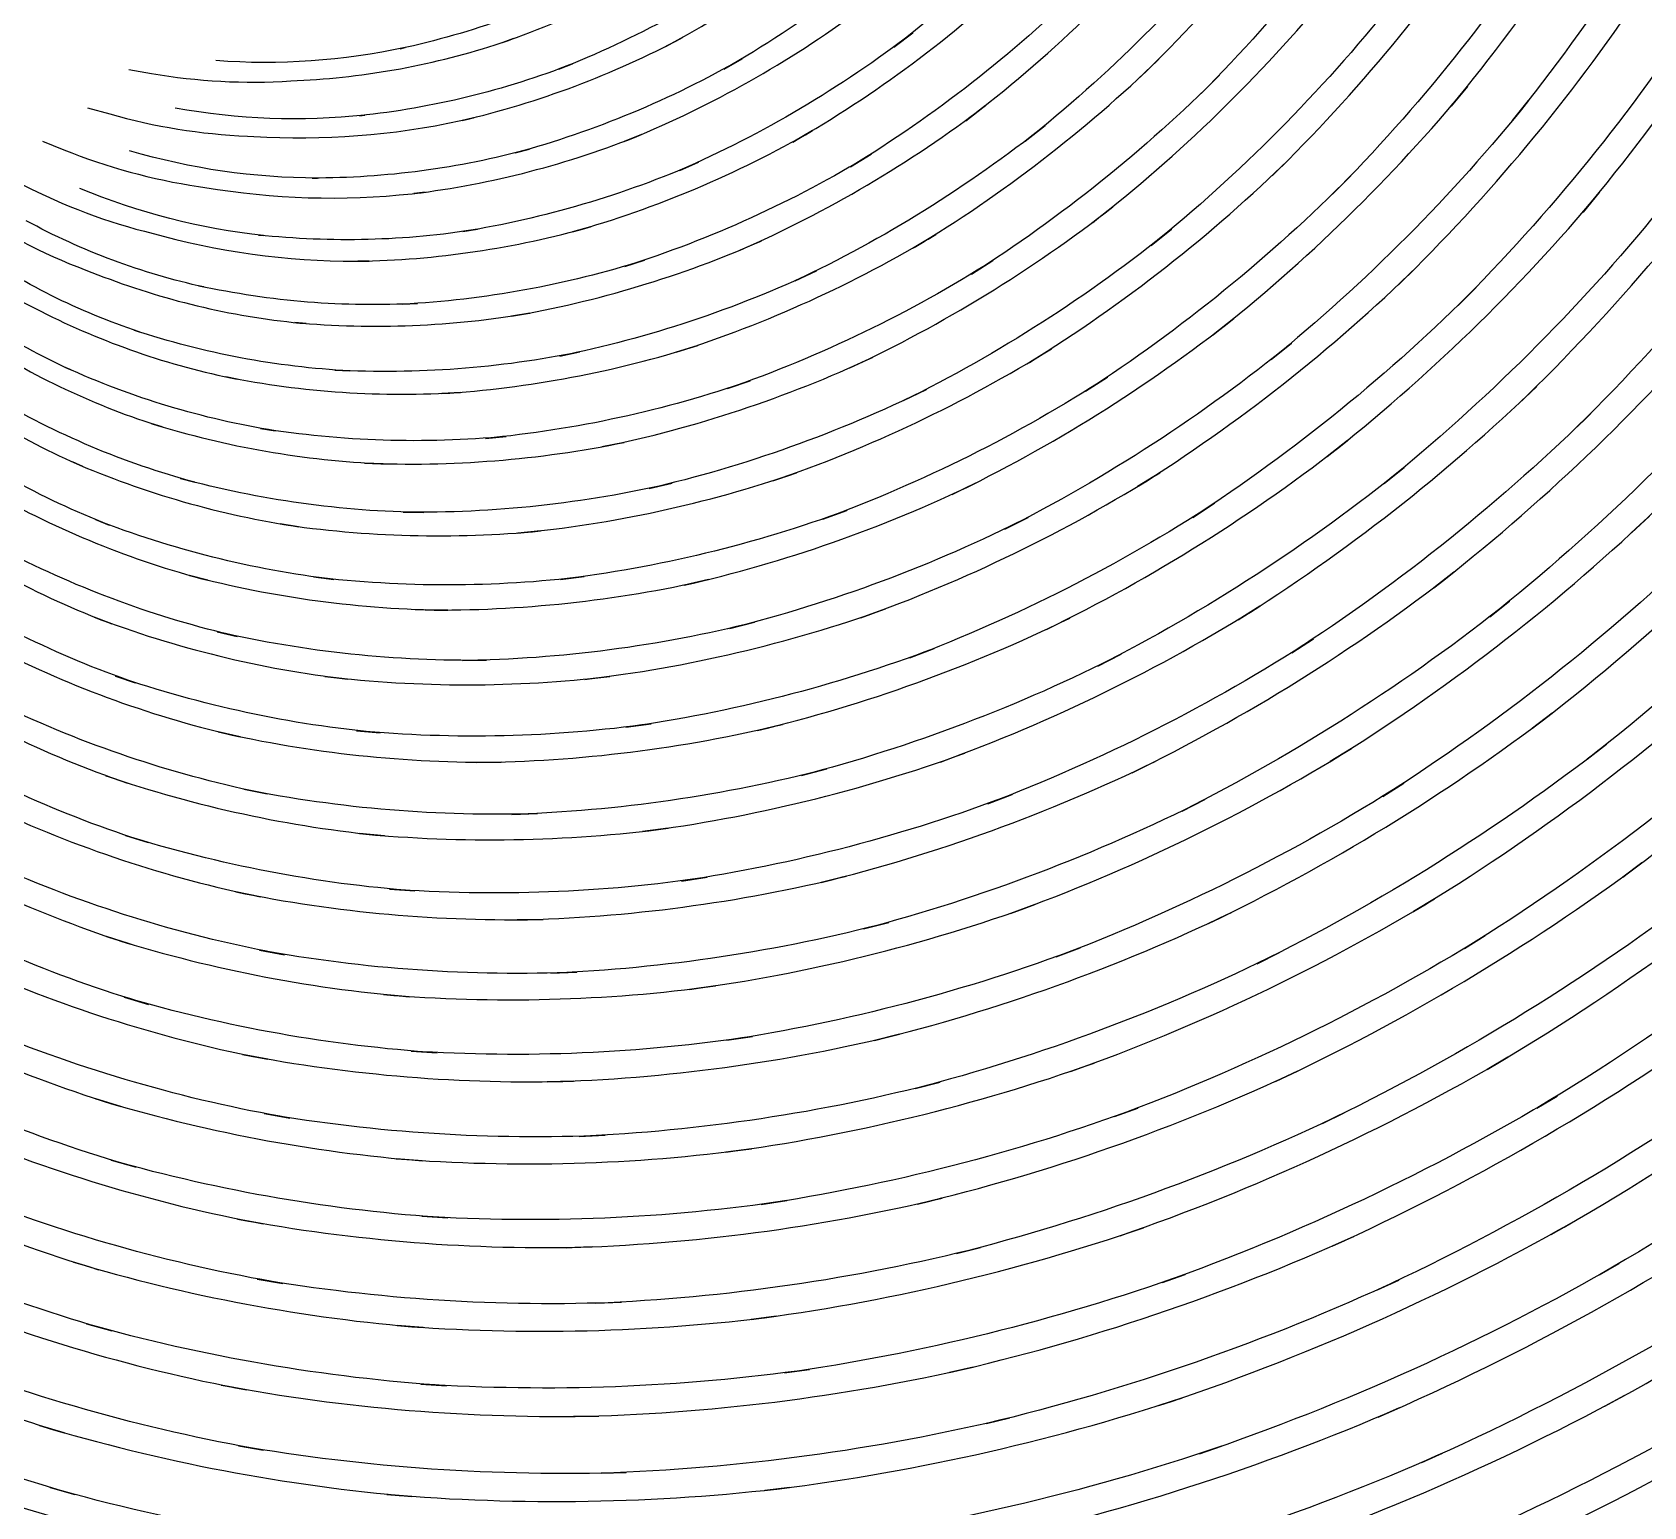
# Model space of a CAD drawing. Extents: x -32 to 185, y 69 to 286.
# Drawn here: x 80.33 to 103.67, y 151.1 to 172.46 of the extents above; entities that cross this region are included whole.
import ezdxf

# ---------------------------------------------------------------- set-up
doc = ezdxf.new("R2010")
doc.units = 0
doc.layers.add('Ebene_1', color=7, linetype='CONTINUOUS')

msp = doc.modelspace()

# ---------------------------------------------------------------- linework, layer by layer
at = {"layer": 'Ebene_1', "color": 7}
for p, q in [((87.299336, 172.367462), (87.142027, 172.31248)), ((89.745011, 172.382989), (89.506247, 172.255971)), ((92.80796, 172.243498), (93.082614, 172.454007)), ((85.657262, 172.222116), (85.730317, 172.237898)), ((90.351594, 171.927607), (90.611485, 172.076261)), ((96.647781, 172.069898), (96.377708, 171.808734)), ((81.725549, 171.918443), (82.053659, 171.862188)), ((87.954537, 171.925316), (88.155373, 172.00397)), ((97.260218, 171.57277), (97.526728, 171.840298)), ((84.071697, 171.754007), (84.351443, 171.771316)), ((101.119895, 171.675097), (100.881385, 171.387206)), ((81.128131, 171.367097), (81.448604, 171.276224)), ((94.137706, 171.398152), (93.849561, 171.178988)), ((101.771023, 171.180006), (102.003677, 171.469424)), ((85.069771, 171.251279), (85.144352, 171.258915)), ((86.718209, 171.220988), (86.556317, 171.183061)), ((83.443733, 170.953969), (83.723733, 170.941751)), ((89.15192, 170.976879), (88.900429, 170.875569)), ((91.631195, 171.034915), (91.344831, 170.870224)), ((94.712471, 170.881678), (95.00138, 171.111279)), ((80.47573, 170.882442), (80.784748, 170.758224)), ((87.322755, 170.711642), (87.530464, 170.768406)), ((92.182541, 170.512333), (92.478068, 170.692551)), ((89.706829, 170.459387), (89.980721, 170.579533)), ((98.559674, 170.645206), (98.289347, 170.380733)), ((82.734314, 170.22546), (83.01126, 170.18346)), ((84.383006, 170.348151), (84.457843, 170.348151)), ((99.162438, 170.112696), (99.428184, 170.380733)), ((86.018717, 170.142987), (85.853262, 170.122369)), ((103.028478, 170.136623), (102.793024, 169.855859)), ((95.982144, 169.931714), (95.685853, 169.700586)), ((81.951331, 169.576623), (82.222168, 169.50535)), ((83.603842, 169.523168), (83.677915, 169.515023)), ((86.565481, 169.572295), (86.778027, 169.606659)), ((88.41221, 169.641277), (88.152319, 169.567459)), ((93.414797, 169.530295), (93.10476, 169.343204)), ((96.538072, 169.372222), (96.831563, 169.609968)), ((90.884103, 169.435604), (90.581703, 169.302222)), ((85.208498, 169.145422), (85.042025, 169.142368)), ((88.909083, 169.067786), (89.194174, 169.15815)), ((93.931524, 168.955786), (94.243088, 169.153568)), ((100.387058, 169.063968), (100.119021, 168.802549)), ((81.103949, 169.014331), (81.365876, 168.914549)), ((91.376649, 168.857531), (91.68974, 169.005422)), ((82.741187, 168.785749), (82.814241, 168.769967)), ((100.981676, 168.502185), (101.243858, 168.764876)), ((80.201584, 168.545458), (80.451294, 168.41844)), ((85.691626, 168.519749), (85.906717, 168.531204)), ((87.535046, 168.392222), (87.268536, 168.346403)), ((81.805222, 168.144294), (81.87624, 168.120621)), ((84.296206, 168.239494), (84.130752, 168.254258)), ((97.731892, 168.311785), (97.434837, 168.077603)), ((89.970793, 167.924876), (89.656175, 167.824585)), ((95.092762, 167.876003), (94.773816, 167.677966)), ((98.274837, 167.718439), (98.56731, 167.956694)), ((87.968028, 167.769094), (88.261519, 167.828657)), ((92.497414, 167.750003), (92.169304, 167.596766)), ((80.80613, 167.60593), (80.874349, 167.574621)), ((83.293551, 167.435639), (83.130387, 167.467966)), ((84.710352, 167.565966), (84.925698, 167.554766)), ((90.399448, 167.297675), (90.72603, 167.411202)), ((95.586326, 167.260766), (95.90349, 167.46593)), ((86.530099, 167.243202), (86.260281, 167.226148)), ((92.949996, 167.12382), (93.280906, 167.287239)), ((102.121277, 167.331021), (101.857568, 167.076729)), ((102.708005, 166.744547), (102.965605, 166.999093)), ((82.210713, 166.74302), (82.051877, 166.792656)), ((83.633624, 166.722147), (83.846679, 166.687784)), ((86.894354, 166.577565), (87.192427, 166.60582)), ((88.902465, 166.519529), (88.578938, 166.453347)), ((99.380329, 166.544983), (99.086075, 166.313601)), ((81.060676, 166.169529), (80.908203, 166.235456)), ((82.472895, 165.997201), (82.681114, 165.940692)), ((85.408825, 166.20771), (85.138498, 166.219165)), ((91.396249, 166.077129), (91.053885, 165.959783)), ((96.660763, 166.079419), (96.340036, 165.878074)), ((99.912075, 165.923128), (100.20073, 166.156801)), ((89.261884, 165.850583), (89.598648, 165.928728)), ((93.990324, 165.926692), (93.651524, 165.763528)), ((91.779595, 165.406401), (92.125777, 165.533673)), ((97.137527, 165.431855), (97.453419, 165.637528)), ((81.242167, 165.400037), (81.443004, 165.321637)), ((84.183443, 165.297201), (83.91617, 165.337419)), ((85.70028, 165.507201), (85.999626, 165.503383)), ((94.415416, 165.262582), (94.752434, 165.432873)), ((103.754443, 165.452728), (103.495315, 165.207855)), ((87.690828, 165.23611), (87.3617, 165.204546)), ((82.868459, 164.522109), (82.606532, 164.590582)), ((100.920585, 164.637673), (100.631421, 164.412909)), ((84.399043, 164.569709), (84.696352, 164.534073)), ((87.977191, 164.532545), (88.320065, 164.574291)), ((90.123012, 164.531018), (89.770211, 164.450582)), ((98.111928, 164.147418), (97.794764, 163.948617)), ((101.44215, 163.992145), (101.72495, 164.217672)), ((81.478895, 163.890836), (81.225876, 163.986799)), ((86.349626, 164.088363), (86.019226, 164.091927)), ((90.433303, 163.823381), (90.791194, 163.912981)), ((92.686287, 164.105672), (92.332468, 163.979417)), ((95.357998, 163.973563), (95.01818, 163.807599)), ((83.005405, 163.775781), (83.297623, 163.708835)), ((98.574692, 163.472872), (98.886511, 163.674217)), ((93.038833, 163.400071), (93.392397, 163.533708)), ((95.763235, 163.278908), (96.09949, 163.449708)), ((86.559372, 163.358581), (86.905045, 163.363671)), ((81.535149, 163.13458), (81.818713, 163.036835)), ((84.893625, 163.090035), (84.56577, 163.128471)), ((88.692974, 163.128726), (88.33381, 163.086471)), ((102.344769, 162.596471), (102.061459, 162.380616)), ((83.340387, 162.251816), (83.017878, 162.325125)), ((85.024207, 162.341925), (85.369371, 162.310361)), ((88.925883, 162.392325), (89.29192, 162.443489)), ((91.196685, 162.433561), (90.831667, 162.345489)), ((99.440657, 162.087125), (99.128838, 161.894434)), ((102.854878, 161.929561), (103.132587, 162.14567)), ((87.122173, 161.886797), (86.760209, 161.882725)), ((91.472104, 161.694361), (91.837377, 161.789561)), ((93.83887, 162.018143), (93.483524, 161.889343)), ((96.595854, 161.898252), (96.259345, 161.734324)), ((81.706204, 161.583633), (81.393622, 161.690797)), ((99.890184, 161.38967), (100.196148, 161.584397)), ((83.390533, 161.494033), (83.729842, 161.42607)), ((94.168252, 161.284542), (94.520798, 161.418688)), ((96.984291, 161.178397), (97.315709, 161.345633)), ((87.275664, 161.129524), (87.6445, 161.141488)), ((89.537557, 160.928942), (89.165411, 160.880578)), ((81.676167, 160.824578), (82.005804, 160.720978)), ((85.427916, 160.818469), (85.067989, 160.853087)), ((103.645242, 160.427487), (103.368297, 160.222323)), ((89.732793, 160.164796), (90.106212, 160.220796)), ((92.120686, 160.235305), (91.753377, 160.144941)), ((83.629551, 159.936468), (83.275223, 160.009014)), ((85.500207, 160.049232), (85.868026, 160.021996)), ((94.849162, 159.822941), (94.497379, 159.695923)), ((97.698037, 159.70865), (97.367637, 159.549813)), ((100.639821, 159.906177), (100.33513, 159.721632)), ((87.727991, 159.609632), (87.352536, 159.600722)), ((92.369887, 159.47065), (92.734905, 159.566613)), ((81.748458, 159.250468), (81.403294, 159.360686)), ((101.076367, 159.188868), (101.375204, 159.373922)), ((83.619878, 159.163922), (83.983115, 159.09774)), ((95.158689, 159.065922), (95.506144, 159.197013)), ((98.070692, 158.967158), (98.395747, 159.128031)), ((87.840755, 158.82894), (88.218246, 158.844976)), ((85.788353, 158.489885), (85.413916, 158.521194)), ((90.223048, 158.645158), (89.848102, 158.594503)), ((81.656058, 158.483521), (82.010131, 158.378903)), ((90.389266, 157.858357), (90.762176, 157.915121)), ((92.891705, 157.945157), (92.528468, 157.856066)), ((83.740788, 157.582684), (83.371951, 157.653448)), ((85.817626, 157.701812), (86.194608, 157.677375)), ((101.70255, 157.611448), (101.405495, 157.43683)), ((95.712581, 157.528721), (95.367162, 157.40603)), ((98.658438, 157.412139), (98.336183, 157.261193)), ((88.166319, 157.265775), (87.788573, 157.255084)), ((93.119524, 157.159375), (93.478942, 157.253048)), ((81.608204, 156.898465), (81.248785, 157.008175)), ((102.125096, 156.876065), (102.41655, 157.050938)), ((83.68606, 156.795883), (84.057951, 156.731738)), ((96.004544, 156.751847), (96.344872, 156.877338)), ((99.016075, 156.652574), (99.333238, 156.805302)), ((88.248283, 156.465738), (88.625265, 156.482538)), ((90.746649, 156.286283), (90.375266, 156.236138)), ((81.470495, 156.121846), (81.833986, 156.018501)), ((85.975444, 156.112937), (85.597953, 156.142465)), ((90.888431, 155.480646), (91.256249, 155.535373)), ((93.506688, 155.572028), (93.150324, 155.486755)), ((83.673842, 155.199373), (83.302205, 155.268864)), ((85.971626, 155.308573), (86.348099, 155.285155)), ((96.423527, 155.143373), (96.086508, 155.0273)), ((99.471202, 155.017627), (99.157093, 154.875591)), ((102.622478, 155.210827), (102.33255, 155.046645)), ((88.436392, 154.864391), (88.061955, 154.854209)), ((93.713888, 154.768427), (94.065415, 154.857263)), ((81.288494, 154.535518), (80.926021, 154.644209)), ((103.03026, 154.459154), (103.314333, 154.623081)), ((83.584751, 154.399845), (83.956642, 154.336718)), ((96.698436, 154.349954), (97.0296, 154.467809)), ((99.813566, 154.241772), (100.122076, 154.384572)), ((88.492647, 154.048317), (88.86352, 154.06359)), ((91.105049, 153.860972), (90.741558, 153.814135)), ((81.114894, 153.750244), (81.477876, 153.647662)), ((85.988426, 153.696281), (85.615262, 153.725808)), ((91.226213, 153.040062), (91.584868, 153.090716)), ((93.959779, 153.124571), (93.612579, 153.045153)), ((83.429987, 152.795189), (83.062169, 152.864171)), ((85.957371, 152.878934), (86.32799, 152.854753)), ((103.392733, 152.711952), (103.110187, 152.55897)), ((96.977164, 152.675807), (96.649309, 152.56788)), ((100.13073, 152.532752), (99.825021, 152.400388)), ((80.790603, 152.170788), (80.431694, 152.278716)), ((88.534901, 152.414898), (88.168864, 152.407007)), ((94.148906, 152.306461), (94.490761, 152.388425)), ((83.312387, 151.985734), (83.678424, 151.922097)), ((97.235018, 151.867879), (97.556764, 151.977079)), ((100.456294, 151.742133), (100.756913, 151.875261)), ((88.568501, 151.585842), (88.930465, 151.59806)), ((80.587476, 151.378642), (80.944858, 151.276569)), ((91.295449, 151.379406), (90.941885, 151.337151)), ((85.826535, 151.250351), (85.461262, 151.281151))]:
    msp.add_line(p, q, dxfattribs=at)
for points in [[(103.514218, 111.434485), (130.132455, 122.46012), (147.488008, 148.434539), (147.488008, 177.245912)], [(100.881385, 171.387206), (102.051532, 172.800953), (103.072006, 174.3323), (103.926006, 175.956556)], [(104.832444, 175.90692), (103.976661, 174.230736), (102.950842, 172.646444), (101.771023, 171.180006)], [(96.377708, 171.808734), (97.5336, 172.926699), (98.564256, 174.167609), (99.451093, 175.509319)], [(100.355749, 175.434483), (99.465857, 174.039827), (98.427819, 172.744953), (97.260218, 171.57277)], [(95.874472, 175.213028), (94.970071, 174.108554), (93.940943, 173.112008), (92.80796, 172.243498)], [(102.793024, 169.855859), (104.045134, 171.350806), (105.141971, 172.969462), (106.066481, 174.686373)], [(89.506247, 172.255971), (90.621412, 172.849826), (91.659449, 173.57859), (92.596687, 174.425718)], [(93.49676, 174.270191), (92.546287, 173.36579), (91.490177, 172.579244), (90.351594, 171.927607)], [(93.849561, 171.178988), (95.039816, 172.083389), (96.124435, 173.11939), (97.082291, 174.266882)], [(98.289347, 170.380733), (99.520584, 171.58397), (100.620731, 172.91448), (101.571204, 174.349864)], [(102.472041, 174.239391), (101.516477, 172.751826), (100.407167, 171.368624), (99.162438, 170.112696)], [(97.980837, 174.132227), (97.015345, 172.930771), (95.919017, 171.840807), (94.712471, 170.881678)], [(87.142027, 172.31248), (88.218501, 172.689462), (89.241774, 173.204662), (90.18563, 173.844845)], [(91.079849, 173.63179), (90.114357, 172.933062), (89.064102, 172.359825), (87.954537, 171.925316)], [(88.644865, 173.29859), (87.701773, 172.807571), (86.696827, 172.445607), (85.657262, 172.222116)], [(91.344831, 170.870224), (92.541705, 171.558261), (93.653815, 172.384771), (94.657998, 173.33219)], [(95.54738, 173.13899), (94.53047, 172.137098), (93.401306, 171.255606), (92.182541, 170.512333)], [(95.685853, 169.700586), (96.954, 170.689496), (98.110655, 171.813825), (99.134947, 173.053462)], [(100.119021, 168.802549), (101.432986, 170.083932), (102.61026, 171.498443), (103.632261, 173.022662)], [(100.026875, 172.883171), (98.99342, 171.590843), (97.823783, 170.413569), (96.538072, 169.372222)], [(104.528007, 172.876808), (103.499133, 171.300915), (102.310659, 169.834987), (100.981676, 168.502185)], [(88.900429, 170.875569), (90.072612, 171.347752), (91.182431, 171.96197), (92.204686, 172.704735)], [(84.351443, 171.771316), (85.356644, 171.833679), (86.348863, 172.034516), (87.299336, 172.367462)], [(86.556317, 171.183061), (87.666646, 171.443461), (88.738538, 171.84717), (89.745011, 172.382989)], [(93.082614, 172.454007), (92.041523, 171.656006), (90.908031, 170.986297), (89.706829, 170.459387)], [(85.730317, 172.237898), (84.830243, 172.044443), (83.906751, 171.980807), (82.98835, 172.048516)], [(90.611485, 172.076261), (89.577266, 171.484443), (88.472028, 171.025751), (87.322755, 170.711642)], [(93.10476, 169.343204), (94.384616, 170.11575), (95.573089, 171.030842), (96.647781, 172.069898)], [(82.053659, 171.862188), (82.719805, 171.748407), (83.397151, 171.712006), (84.071697, 171.754007)], [(88.155373, 172.00397), (87.165191, 171.616043), (86.127408, 171.36277), (85.069771, 171.251279)], [(97.526728, 171.840298), (96.439054, 170.748551), (95.233016, 169.781023), (93.931524, 168.955786)], [(97.434837, 168.077603), (98.786983, 169.143131), (100.022294, 170.348914), (101.119895, 171.675097)], [(85.144352, 171.258915), (84.228752, 171.162442), (83.303733, 171.197315), (82.397804, 171.362261)], [(90.581703, 169.302222), (91.844759, 169.859423), (93.038578, 170.562733), (94.137706, 171.398152)], [(102.003677, 171.469424), (100.89564, 170.091823), (99.645566, 168.834622), (98.274837, 167.718439)], [(101.857568, 167.076729), (103.261133, 168.430403), (104.52368, 169.923059), (105.625353, 171.531788)], [(81.448604, 171.276224), (82.098968, 171.092188), (82.768423, 170.984006), (83.443733, 170.953969)], [(83.723733, 170.941751), (84.729952, 170.896951), (85.737698, 170.990879), (86.718209, 171.220988)], [(106.514991, 171.351061), (105.404408, 169.691423), (104.128879, 168.148112), (102.708005, 166.744547)], [(85.853262, 170.122369), (86.984972, 170.263387), (88.094028, 170.550769), (89.15192, 170.976879)], [(88.152319, 169.567459), (89.36752, 169.912114), (90.536139, 170.405169), (91.631195, 171.034915)], [(95.00138, 171.111279), (93.883924, 170.223169), (92.66745, 169.466913), (91.376649, 168.857531)], [(80.784748, 170.758224), (81.411694, 170.505969), (82.066131, 170.327023), (82.734314, 170.22546)], [(84.457843, 170.348151), (83.536896, 170.349169), (82.620786, 170.482296), (81.737513, 170.742697)], [(87.530464, 170.768406), (86.504899, 170.488151), (85.446244, 170.346878), (84.383006, 170.348151)], [(92.478068, 170.692551), (91.358067, 170.009605), (90.159666, 169.464113), (88.909083, 169.067786)], [(89.980721, 170.579533), (88.889483, 170.100987), (87.741737, 169.762186), (86.565481, 169.572295)], [(94.773816, 167.677966), (96.139963, 168.526367), (97.409382, 169.521386), (98.559674, 170.645206)], [(80.069475, 170.313278), (80.66613, 169.995859), (81.297913, 169.748441), (81.951331, 169.576623)], [(83.677915, 169.515023), (82.762568, 169.614041), (81.865804, 169.843641), (81.015367, 170.196696)], [(99.428184, 170.380733), (98.263383, 169.20575), (96.975382, 168.159567), (95.586326, 167.260766)], [(83.01126, 170.18346), (84.007042, 170.032005), (85.019116, 170.018514), (86.018717, 170.142987)], [(99.086075, 166.313601), (100.52884, 167.448112), (101.850186, 168.729495), (103.028478, 170.136623)], [(79.310929, 169.946987), (79.87042, 169.567968), (80.472166, 169.254877), (81.103949, 169.014331)], [(82.814241, 168.769967), (81.914422, 168.965713), (81.047185, 169.289241), (80.239002, 169.730623)], [(92.169304, 167.596766), (93.523997, 168.229058), (94.803089, 169.012549), (95.982144, 169.931714)], [(103.903606, 169.896332), (102.712842, 168.438803), (101.375204, 167.107275), (99.912075, 165.923128)], [(103.495315, 165.207855), (104.996371, 166.626947), (106.351827, 168.192658), (107.541573, 169.881314)], [(82.222168, 169.50535), (83.196314, 169.248768), (84.201261, 169.127604), (85.208498, 169.145422)], [(86.778027, 169.606659), (85.728535, 169.436877), (84.660716, 169.408877), (83.603842, 169.523168)], [(85.042025, 169.142368), (86.182135, 169.162477), (87.315118, 169.330222), (88.41221, 169.641277)], [(89.656175, 167.824585), (90.971412, 168.244076), (92.232941, 168.816549), (93.414797, 169.530295)], [(96.831563, 169.609968), (95.633926, 168.639895), (94.332179, 167.806003), (92.949996, 167.12382)], [(81.87624, 168.120621), (81.002385, 168.410803), (80.174348, 168.824949), (79.417584, 169.349568)], [(87.268536, 168.346403), (88.513774, 168.559967), (89.728211, 168.925749), (90.884103, 169.435604)], [(80.874349, 167.574621), (80.036384, 167.956185), (79.256965, 168.455858), (78.560274, 169.058113)], [(89.194174, 169.15815), (88.058392, 168.798477), (86.881372, 168.58364), (85.691626, 168.519749)], [(94.243088, 169.153568), (93.03756, 168.389167), (91.747522, 167.766294), (90.399448, 167.297675)], [(96.340036, 165.878074), (97.798073, 166.793929), (99.154802, 167.861748), (100.387058, 169.063968)], [(81.365876, 168.914549), (82.307186, 168.556149), (83.293296, 168.329094), (84.296206, 168.239494)], [(91.68974, 169.005422), (90.503303, 168.445422), (89.253484, 168.030258), (87.968028, 167.769094)], [(85.906717, 168.531204), (84.844752, 168.474185), (83.780242, 168.559713), (82.741187, 168.785749)], [(101.243858, 168.764876), (99.995566, 167.513021), (98.619238, 166.39582), (97.137527, 165.431855)], [(80.451294, 168.41844), (81.349076, 167.962039), (82.305659, 167.631385), (83.293551, 167.435639)], [(84.130752, 168.254258), (85.266789, 168.152949), (86.411226, 168.199276), (87.535046, 168.392222)], [(100.631421, 164.412909), (102.171168, 165.609528), (103.58517, 166.959638), (104.851789, 168.442367)], [(84.925698, 167.554766), (83.863988, 167.610766), (82.814241, 167.809057), (81.805222, 168.144294)], [(93.651524, 165.763528), (95.100398, 166.462002), (96.468581, 167.316511), (97.731892, 168.311785)], [(105.71699, 168.167967), (104.436116, 166.635856), (103.003787, 165.236619), (101.44215, 163.992145)], [(79.489365, 168.022367), (80.333439, 167.473057), (81.249294, 167.04262), (82.210713, 166.74302)], [(86.260281, 167.226148), (87.521046, 167.306075), (88.767301, 167.540766), (89.970793, 167.924876)], [(91.053885, 165.959783), (92.467887, 166.444438), (93.822833, 167.08742), (95.092762, 167.876003)], [(98.56731, 167.956694), (97.2844, 166.912038), (95.892035, 166.008656), (94.415416, 165.262582)], [(78.490528, 167.730912), (79.271474, 167.094802), (80.136421, 166.56942), (81.060676, 166.169529)], [(88.261519, 167.828657), (87.093663, 167.591675), (85.900353, 167.503348), (84.710352, 167.565966)], [(88.578938, 166.453347), (89.931339, 166.730802), (91.246576, 167.16582), (92.497414, 167.750003)], [(83.846679, 166.687784), (82.796678, 166.856293), (81.773913, 167.165311), (80.80613, 167.60593)], [(83.130387, 167.467966), (84.249115, 167.246511), (85.392025, 167.170911), (86.530099, 167.243202)], [(90.72603, 167.411202), (89.487157, 166.980511), (88.200428, 166.700511), (86.894354, 166.577565)], [(95.90349, 167.46593), (94.60938, 166.628729), (93.226178, 165.937892), (91.779595, 165.406401)], [(82.681114, 165.940692), (81.655295, 166.219929), (80.671221, 166.635602), (79.755875, 167.176511)], [(93.280906, 167.287239), (92.00105, 166.655456), (90.652212, 166.173092), (89.261884, 165.850583)], [(97.794764, 163.948617), (99.349784, 164.923527), (100.799931, 166.057274), (102.121277, 167.331021)], [(102.965605, 166.999093), (101.626695, 165.676219), (100.155166, 164.494618), (98.574692, 163.472872)], [(81.443004, 165.321637), (80.452566, 165.708292), (79.518384, 166.226292), (78.66591, 166.861384)], [(82.051877, 166.792656), (83.140823, 166.453347), (84.269479, 166.256583), (85.408825, 166.20771)], [(87.192427, 166.60582), (86.00599, 166.494074), (84.810134, 166.533274), (83.633624, 166.722147)], [(85.138498, 166.219165), (86.40079, 166.164947), (87.664864, 166.265747), (88.902465, 166.519529)], [(95.01818, 163.807599), (96.565054, 164.563091), (98.027419, 165.480728), (99.380329, 166.544983)], [(102.061459, 162.380616), (103.704806, 163.632217), (105.219098, 165.044946), (106.581427, 166.59742)], [(80.908203, 166.235456), (81.954895, 165.782619), (83.055805, 165.466982), (84.183443, 165.297201)], [(107.435682, 166.289929), (106.057063, 164.688327), (104.522407, 163.227744), (102.854878, 161.929561)], [(85.999626, 165.503383), (84.808098, 165.518401), (83.622933, 165.684365), (82.472895, 165.997201)], [(87.3617, 165.204546), (88.735992, 165.336401), (90.090175, 165.629383), (91.396249, 166.077129)], [(92.332468, 163.979417), (93.84727, 164.519818), (95.298689, 165.224146), (96.660763, 166.079419)], [(100.20073, 166.156801), (98.826693, 165.044691), (97.339128, 164.079963), (95.763235, 163.278908)], [(79.711584, 165.802983), (80.704057, 165.241455), (81.765258, 164.810764), (82.868459, 164.522109)], [(89.598648, 165.928728), (88.320828, 165.632183), (87.011954, 165.490655), (85.70028, 165.507201)], [(89.770211, 164.450582), (91.227995, 164.782255), (92.643523, 165.2776), (93.990324, 165.926692)], [(92.125777, 165.533673), (90.786103, 165.041637), (89.393993, 164.705382), (87.977191, 164.532545)], [(97.453419, 165.637528), (96.066654, 164.735164), (94.58647, 163.985017), (93.038833, 163.400071)], [(78.47551, 165.500583), (79.40282, 164.836727), (80.412348, 164.295309), (81.478895, 163.890836)], [(84.696352, 164.534073), (83.512969, 164.6756), (82.352241, 164.9668), (81.242167, 165.400037)], [(83.91617, 165.337419), (85.165225, 165.149055), (86.433117, 165.1152), (87.690828, 165.23611)], [(94.752434, 165.432873), (93.376869, 164.737964), (91.92825, 164.198072), (90.433303, 163.823381)], [(99.128838, 161.894434), (100.787203, 162.920507), (102.337132, 164.113054), (103.754443, 165.452728)], [(104.58528, 165.088218), (103.148624, 163.700435), (101.575531, 162.461307), (99.890184, 161.38967)], [(83.297623, 163.708835), (82.135877, 163.975345), (81.012567, 164.388218), (79.954675, 164.937018)], [(81.818713, 163.036835), (80.692094, 163.425271), (79.618929, 163.955236), (78.625437, 164.613491)], [(82.606532, 164.590582), (83.82886, 164.270618), (85.086062, 164.101854), (86.349626, 164.088363)], [(96.259345, 161.734324), (97.90931, 162.538434), (99.471457, 163.511308), (100.920585, 164.637673)], [(103.368297, 160.222323), (105.121862, 161.52127), (106.743318, 162.990253), (108.208738, 164.607127)], [(88.320065, 164.574291), (87.018063, 164.415454), (85.701553, 164.413927), (84.399043, 164.569709)], [(86.019226, 164.091927), (87.399627, 164.077163), (88.776974, 164.224545), (90.123012, 164.531018)], [(93.483524, 161.889343), (95.101925, 162.476071), (96.653381, 163.233089), (98.111928, 164.147418)], [(101.72495, 164.217672), (100.253167, 163.04498), (98.664547, 162.026288), (96.984291, 161.178397)], [(81.225876, 163.986799), (82.406968, 163.538799), (83.638969, 163.237671), (84.893625, 163.090035)], [(90.791194, 163.912981), (89.40672, 163.566035), (87.98661, 163.379962), (86.559372, 163.358581)], [(88.33381, 163.086471), (89.81832, 163.261344), (91.278395, 163.603453), (92.686287, 164.105672)], [(90.831667, 162.345489), (92.395087, 162.721962), (93.912942, 163.267962), (95.357998, 163.973563)], [(86.905045, 163.363671), (85.593371, 163.344071), (84.283988, 163.48229), (83.005405, 163.775781)], [(98.886511, 163.674217), (97.401746, 162.71458), (95.820253, 161.913525), (94.168252, 161.284542)], [(79.787947, 163.533708), (80.915076, 162.962762), (82.108131, 162.531816), (83.340387, 162.251816)], [(93.392397, 163.533708), (91.95065, 162.988726), (90.452394, 162.605889), (88.925883, 162.392325)], [(96.09949, 163.449708), (94.624652, 162.700071), (93.073196, 162.111307), (91.472104, 161.694361)], [(100.33513, 159.721632), (102.102186, 160.791487), (103.758006, 162.035197), (105.277899, 163.434435)], [(78.310819, 163.235635), (79.370493, 162.548107), (80.511112, 161.993197), (81.706204, 161.583633)], [(85.369371, 162.310361), (84.062788, 162.429998), (82.77555, 162.706689), (81.535149, 163.13458)], [(84.56577, 163.128471), (85.936753, 162.967089), (87.321991, 162.967344), (88.692974, 163.128726)], [(106.094481, 163.037598), (104.553462, 161.591779), (102.872187, 160.30225), (101.076367, 159.188868)], [(83.729842, 161.42607), (82.443623, 161.683924), (81.193294, 162.096034), (80.005839, 162.65298)], [(97.367637, 159.549813), (99.125784, 160.394141), (100.793313, 161.41487), (102.344769, 162.596471)], [(82.005804, 160.720978), (80.754457, 161.114251), (79.555038, 161.656688), (78.43351, 162.336834)], [(83.017878, 162.325125), (84.363915, 162.018907), (85.741517, 161.871779), (87.122173, 161.886797)], [(89.29192, 162.443489), (87.878173, 162.245707), (86.445845, 162.211598), (85.024207, 162.341925)], [(86.760209, 161.882725), (88.254901, 161.899016), (89.743484, 162.083561), (91.196685, 162.433561)], [(94.497379, 159.695923), (96.223454, 160.319814), (97.880037, 161.121378), (99.440657, 162.087125)], [(103.132587, 162.14567), (101.556695, 160.918506), (99.860657, 159.853486), (98.070692, 158.967158)], [(91.837377, 161.789561), (90.345994, 161.401124), (88.816174, 161.179669), (87.275664, 161.129524)], [(89.165411, 160.880578), (90.759885, 161.088542), (92.327123, 161.470106), (93.83887, 162.018143)], [(91.753377, 160.144941), (93.424978, 160.556287), (95.048471, 161.144288), (96.595854, 161.898252)], [(81.393622, 161.690797), (82.699696, 161.243306), (84.053879, 160.950324), (85.427916, 160.818469)], [(100.196148, 161.584397), (98.608038, 160.57436), (96.919891, 159.730286), (95.158689, 159.065922)], [(87.6445, 161.141488), (86.217772, 161.09516), (84.790279, 161.213269), (83.390533, 161.494033)], [(94.520798, 161.418688), (92.974433, 160.829924), (91.369013, 160.409414), (89.732793, 160.164796)], [(97.315709, 161.345633), (95.737526, 160.54916), (94.07967, 159.920686), (92.369887, 159.47065)], [(79.711329, 161.23236), (80.962167, 160.648687), (82.277404, 160.213668), (83.629551, 159.936468)], [(101.405495, 157.43683), (103.286842, 158.542067), (105.055171, 159.830068), (106.684009, 161.282251)], [(77.989328, 160.955924), (79.171183, 160.242432), (80.432966, 159.669959), (81.748458, 159.250468)], [(85.067989, 160.853087), (86.555808, 160.710287), (88.055337, 160.735742), (89.537557, 160.928942)], [(107.485319, 160.854615), (105.832808, 159.356359), (104.037497, 158.023812), (102.125096, 156.876065)], [(85.868026, 160.021996), (84.444606, 160.127378), (83.037732, 160.396941), (81.676167, 160.824578)], [(98.336183, 157.261193), (100.206839, 158.137085), (101.985605, 159.197777), (103.645242, 160.427487)], [(83.983115, 159.09774), (82.578786, 159.353813), (81.208312, 159.771268), (79.899439, 160.341705)], [(90.106212, 160.220796), (88.581992, 159.992977), (87.037154, 159.93545), (85.500207, 160.049232)], [(87.352536, 159.600722), (88.960247, 159.638141), (90.559303, 159.850941), (92.120686, 160.235305)], [(82.010131, 158.378903), (80.64093, 158.783122), (79.322893, 159.343631), (78.082237, 160.049741)], [(83.275223, 160.009014), (84.739879, 159.708904), (86.233554, 159.575013), (87.727991, 159.609632)], [(104.415243, 159.94665), (102.729133, 158.672649), (100.920331, 157.568939), (99.016075, 156.652574)], [(89.848102, 158.594503), (91.553813, 158.825885), (93.230251, 159.23774), (94.849162, 159.822941)], [(92.528468, 157.856066), (94.311052, 158.293121), (96.043744, 158.913958), (97.698037, 159.70865)], [(95.367162, 157.40603), (97.204727, 158.05843), (98.971529, 158.896395), (100.639821, 159.906177)], [(92.734905, 159.566613), (91.134831, 159.145595), (89.494029, 158.898176), (87.840755, 158.82894)], [(81.403294, 159.360686), (82.827478, 158.906322), (84.298752, 158.614358), (85.788353, 158.489885)], [(101.375204, 159.373922), (99.677639, 158.32163), (97.878255, 157.442939), (96.004544, 156.751847)], [(88.218246, 158.844976), (86.678499, 158.780322), (85.135952, 158.887485), (83.619878, 159.163922)], [(95.506144, 159.197013), (93.852361, 158.572867), (92.136977, 158.124103), (90.389266, 157.858357)], [(98.395747, 159.128031), (96.709127, 158.292867), (94.941053, 157.633084), (93.119524, 157.159375)], [(102.33255, 155.046645), (104.334043, 156.179374), (106.220736, 157.504539), (107.965392, 159.002795)], [(79.473074, 158.914467), (80.841003, 158.311703), (82.272823, 157.864721), (83.740788, 157.582684)], [(77.506454, 158.676213), (78.802601, 157.931157), (80.178421, 157.335011), (81.608204, 156.898465)], [(85.413916, 158.521194), (87.016536, 158.387558), (88.629338, 158.429049), (90.223048, 158.645158)], [(108.749393, 158.544358), (106.979537, 157.001302), (105.06408, 155.633119), (103.03026, 154.459154)], [(86.194608, 157.677375), (84.656643, 157.776903), (83.13446, 158.047485), (81.656058, 158.483521)], [(99.157093, 154.875591), (101.145604, 155.774646), (103.040951, 156.867665), (104.815134, 158.138103)], [(84.057951, 156.731738), (82.539586, 156.994175), (81.054821, 157.424866), (79.631402, 158.015666)], [(90.762176, 157.915121), (89.12672, 157.66643), (87.468609, 157.594902), (85.817626, 157.701812)], [(87.788573, 157.255084), (89.509302, 157.303957), (91.220104, 157.535339), (92.891705, 157.945157)], [(81.833986, 156.018501), (80.351512, 156.440792), (78.920456, 157.027011), (77.5678, 157.765703)], [(83.371951, 157.653448), (84.951152, 157.350284), (86.558863, 157.220466), (88.166319, 157.265775)], [(96.086508, 155.0273), (98.039892, 155.699555), (99.921494, 156.565265), (101.70255, 157.611448)], [(105.56579, 157.627739), (103.763606, 156.313774), (101.83695, 155.179518), (99.813566, 154.241772)], [(90.375266, 156.236138), (92.19425, 156.481265), (93.982943, 156.914502), (95.712581, 157.528721)], [(93.150324, 155.486755), (95.046689, 155.940355), (96.8924, 156.585374), (98.658438, 157.412139)], [(93.478942, 157.253048), (91.767886, 156.808102), (90.014575, 156.544138), (88.248283, 156.465738)], [(81.248785, 157.008175), (82.787005, 156.538538), (84.372061, 156.238428), (85.975444, 156.112937)], [(102.41655, 157.050938), (100.604949, 155.963519), (98.689238, 155.058609), (96.698436, 154.349954)], [(88.625265, 156.482538), (86.9725, 156.409229), (85.316425, 156.514356), (83.68606, 156.795883)], [(96.344872, 156.877338), (94.578834, 156.225956), (92.750178, 155.757846), (90.888431, 155.480646)], [(99.333238, 156.805302), (97.5336, 155.939083), (95.650726, 155.256646), (93.713888, 154.768427)], [(79.06962, 156.591738), (80.549039, 155.961483), (82.093113, 155.494391), (83.673842, 155.199373)], [(103.110187, 152.55897), (105.236662, 153.711044), (107.247319, 155.065482), (109.114157, 156.602938)], [(76.858381, 156.409483), (78.262455, 155.625482), (79.747984, 154.997264), (81.288494, 154.535518)], [(85.597953, 156.142465), (87.314355, 156.008065), (89.040174, 156.056174), (90.746649, 156.286283)], [(86.348099, 155.285155), (84.696861, 155.387737), (83.061405, 155.668501), (81.470495, 156.121846)], [(99.825021, 152.400388), (101.935714, 153.314208), (103.952479, 154.431154), (105.846808, 155.735701)], [(81.477876, 153.647662), (79.885693, 154.09719), (78.346455, 154.717263), (76.887399, 155.496682)], [(83.956642, 154.336718), (82.325768, 154.614172), (80.729257, 155.067264), (79.19562, 155.687082)], [(91.256249, 155.535373), (89.50752, 155.274973), (87.736137, 155.198864), (85.971626, 155.308573)], [(88.061955, 154.854209), (89.896721, 154.904609), (91.721559, 155.145155), (93.506688, 155.572028)], [(83.302205, 155.268864), (84.994425, 154.952718), (86.715409, 154.8173), (88.436392, 154.864391)], [(90.741558, 153.814135), (92.675596, 154.06359), (94.579598, 154.509045), (96.423527, 155.143373)], [(93.612579, 153.045153), (95.62629, 153.50588), (97.589091, 154.166681), (99.471202, 155.017627)], [(96.649309, 152.56788), (98.722329, 153.250317), (100.723058, 154.135881), (102.622478, 155.210827)], [(106.577863, 155.196573), (104.653753, 153.850026), (102.603387, 152.693116), (100.456294, 151.742133)], [(94.065415, 154.857263), (92.240323, 154.397299), (90.372976, 154.126208), (88.492647, 154.048317)], [(80.926021, 154.644209), (82.575223, 154.150136), (84.272279, 153.832208), (85.988426, 153.696281)], [(103.314333, 154.623081), (101.383095, 153.508171), (99.346729, 152.585443), (97.235018, 151.867879)], [(88.86352, 154.06359), (87.096972, 153.990535), (85.327625, 154.103299), (83.584751, 154.399845)], [(97.0296, 154.467809), (95.147998, 153.797844), (93.203778, 153.319553), (91.226213, 153.040062)], [(100.122076, 154.384572), (98.204837, 153.495699), (96.203854, 152.799516), (94.148906, 152.306461)], [(76.042817, 154.167445), (77.550236, 153.335844), (79.141911, 152.666389), (80.790603, 152.170788)], [(78.497401, 154.275627), (80.084493, 153.608971), (81.738022, 153.112607), (83.429987, 152.795189)], [(85.615262, 153.725808), (87.444936, 153.581226), (89.284793, 153.626281), (91.105049, 153.860972)], [(86.32799, 152.854753), (84.563734, 152.969807), (82.816278, 153.269917), (81.114894, 153.750244)], [(80.944858, 151.276569), (79.244492, 151.761733), (77.599873, 152.424825), (76.038235, 153.25388)], [(83.678424, 151.922097), (81.936313, 152.223988), (80.230602, 152.708389), (78.589801, 153.366644)], [(100.334367, 149.844241), (102.57106, 150.76366), (104.71408, 151.896643), (106.733391, 153.226898)], [(91.584868, 153.090716), (89.721339, 152.827516), (87.83541, 152.756498), (85.957371, 152.878934)], [(88.168864, 152.407007), (90.11843, 152.449261), (92.058832, 152.689807), (93.959779, 153.124571)], [(83.062169, 152.864171), (84.866134, 152.525625), (86.700136, 152.375188), (88.534901, 152.414898)], [(97.050473, 150.035914), (99.246438, 150.719878), (101.370622, 151.616388), (103.392733, 152.711952)], [(90.941885, 151.337151), (92.993014, 151.58126), (95.015125, 152.029515), (96.977164, 152.675807)], [(93.910652, 150.539914), (96.044508, 150.998096), (98.127965, 151.66577), (100.13073, 152.532752)], [(107.443319, 152.660025), (105.39219, 151.289042), (103.214297, 150.117623), (100.939931, 149.162313)], [(80.431694, 152.278716), (82.189332, 151.750279), (83.997624, 151.405624), (85.826535, 151.250351)], [(94.490761, 152.388425), (92.548832, 151.922352), (90.564648, 151.653551), (88.568501, 151.585842)], [(88.930465, 151.59806), (87.049627, 151.534424), (85.166753, 151.664242), (83.312387, 151.985734)], [(104.062188, 152.097988), (102.005968, 150.963987), (99.844621, 150.031332), (97.608437, 149.314022)], [(77.754382, 151.976061), (79.446093, 151.263842), (81.20704, 150.729041), (83.008714, 150.380059)], [(97.556764, 151.977079), (95.556035, 151.297187), (93.492178, 150.817623), (91.396504, 150.545769)], [(100.756913, 151.875261), (98.717492, 150.971878), (96.594327, 150.27035), (94.418216, 149.781368)], [(86.132499, 150.396096), (84.255479, 150.532532), (82.397295, 150.861914), (80.587476, 151.378642)], [(85.461262, 151.281151), (87.404209, 151.116205), (89.35912, 151.149042), (91.295449, 151.379406)]]:
    msp.add_open_spline(points, degree=3, dxfattribs=at)

doc.saveas('drawing.dxf')
